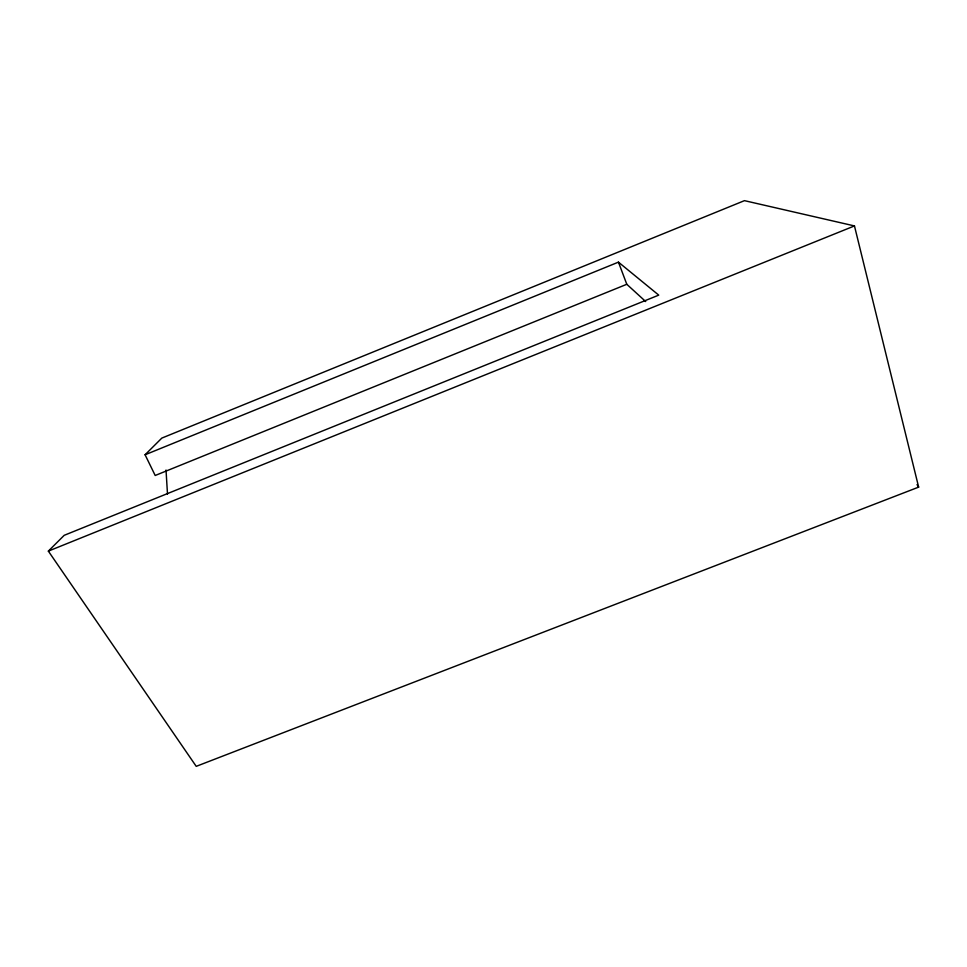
<?xml version="1.0" encoding="UTF-8"?>
<svg xmlns="http://www.w3.org/2000/svg" width="967" height="967" viewBox="0 0 967 967"><rect width="100%" height="100%" fill="white"/><g stroke="black" fill="none" stroke-linecap="round" stroke-linejoin="round"><path stroke-width="1.45" d="M145.086 454.768L161.815 438.099L744.457 200.653L854.465 225.927L918.65 487.126L196.228 766.347L48.35 551.117L64.221 535.307L658.745 295.128L618.445 262.142L145.086 454.768L155.191 475.486L626.797 284.286L645.702 301.559M48.35 551.117L854.465 225.927M917.042 484.612L918.65 487.126M618.445 262.142L626.797 284.286M166.022 470.047L167.496 494.137"/></g></svg>
